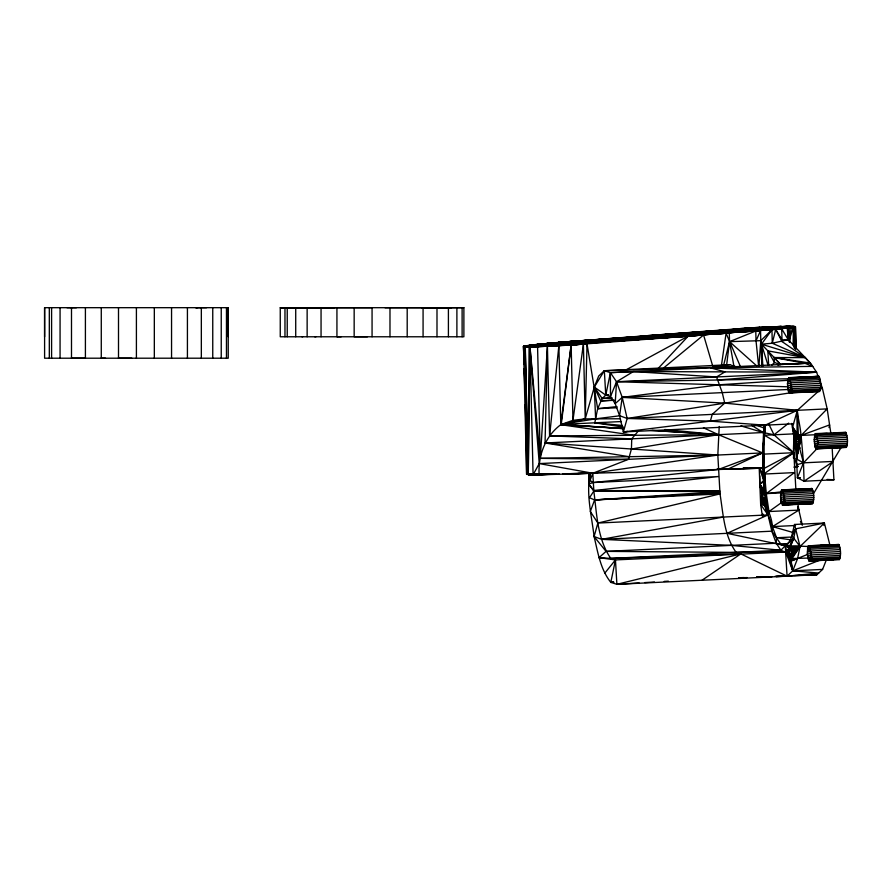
<?xml version="1.0" encoding="UTF-8"?>
<svg xmlns="http://www.w3.org/2000/svg" width="892" height="892" viewBox="0 0 892 892"><rect width="100%" height="100%" fill="white"/><g stroke="black" fill="none" stroke-linecap="round" stroke-linejoin="round"><path stroke-width="1.34" d="M44.6 307.684L44.6 358.205L228.229 358.205L228.229 307.684L44.6 307.684L44.6 336.775M49.316 358.205L49.316 307.684M51.591 358.205L51.591 307.684M60.065 358.205L60.076 307.684M71.494 307.684L71.494 358.205L85.409 358.194L85.409 307.684M101.275 358.194L101.275 307.684M118.502 358.205L118.502 307.684M136.409 358.205L136.409 307.684M154.327 358.205L154.327 307.684M171.554 358.205L171.554 307.684M187.42 358.205L187.42 307.684M201.336 358.205L201.336 307.684M212.753 358.205L212.753 307.684M221.238 358.205L221.238 307.684M226.468 358.205L226.468 307.684M795.932 348.805L795.396 326.65L788.918 326.204L744.865 328.267L558.359 342.428L529.714 345.137L523.504 346.43L526.603 474.343L539.147 474.845C537.943 455.89 545.19 436.21 560.789 424.681L585.208 418.883L594.295 387.095L598.677 376.034L604.33 370.715L610.407 372.655L616.539 381.754L622.237 397.386L627.154 418.459L623.374 431.962L797.325 410.32L793.546 423.812L623.374 431.962L619.583 415.694L615.19 403.641L622.237 397.386L724.705 403.128L797.325 410.32L797.169 433.612C794.928 438.05 795.72 444.238 797.638 448.732C805.052 439.288 797.816 421.347 797.325 410.32L822.268 387.808L819.213 379.457M793.155 345.315L793.334 327.297L795.396 326.65L795.865 348.794M793.59 346.631L793.858 327.208L747.574 329.549L558.359 342.428L771.48 326.728L646.934 335.682M789.42 342.104L791.159 327.632L793.334 327.297L789.465 339.406L789.498 342.16L789.197 327.944L791.159 327.632L546.963 343.353L793.858 327.208L794.594 347.902M793.077 551.724L615.458 559.908L610.764 558.403C597.328 538.913 596.77 513.825 593.838 491.079L588.709 483.999L590.08 480.398L590.248 472.927C585.854 493.633 591.664 515.754 594.094 536.56C597.874 552.315 600.383 569.352 610.808 582.364L616.896 584.316L816.927 574.738L822.591 569.408L826.471 559.607M763.909 425.261L762.604 452.902L763.073 468.155C761.835 480.387 767.789 493.354 764.411 505.117L760.653 504.493L759.192 467.798L764.388 468.278L793.813 452.701L794.304 435.185M563.644 473.998L592.812 473.239L628.537 459.324L631.436 449.01L631.737 438.831L638.661 430.613M829.894 545.068L824.386 523.035L794.538 524.463L795.631 528.867L793.746 538.199L785.272 545.659L787.067 576.165L776.018 576.522L787.067 576.165L792.743 570.835L818.711 573.054L787.067 576.165L740.851 553.899L736.156 552.393C723.992 535.613 723.234 513.68 720.011 493.912L717.826 455.043L719.22 426.476M765.459 425.618C762.582 446.959 765.592 468.49 763.507 489.864C761.333 494.335 762.002 500.457 763.965 504.983M780.511 495.963L781.749 489.864L812.043 488.571C814.017 493.086 814.664 499.219 812.5 503.69L782.652 505.117L781.013 501.705L780.511 495.963L784.581 495.774M787.446 383.761L788.684 377.662L818.967 376.368C820.952 380.884 821.599 387.017 819.436 391.488L789.576 392.915L788.305 391.008L787.446 383.761L790.156 383.638M789.576 392.915C791.75 388.444 791.092 382.311 789.119 377.795L788.684 377.662M822.591 569.408L792.743 570.835L791.137 561.068L792.152 558.503L792.308 552.973L790.669 545.949L785.272 545.659L727.036 533.327L768.034 514.918L768.982 511.54L766.273 493.611L764.567 474.031L762.905 468.144L758.702 467.832M832.158 447.706L833.92 479.796L804.06 481.223L803.502 462.837L799.087 446.301L799.076 438.819L797.604 433.757L797.325 410.32L765.18 425.172L710.344 421.135L627.154 418.459L619.583 415.694L622.237 397.386L719.398 384.775L788.417 380.26M838.77 544.521L808.475 545.815L838.77 544.521C840.743 549.037 841.401 555.17 839.238 559.641L808.944 560.923L807.305 553.91L808.074 546.194L816.325 545.692M809.378 561.068C811.542 556.597 810.895 550.464 808.921 545.949L807.461 548.368L810.181 548.245M814.184 439.711L815.411 433.612L845.705 432.319C847.679 436.835 848.337 442.967 846.162 447.438L816.314 448.866L815.032 446.959L814.184 439.711L816.894 439.578M816.314 448.866C818.477 444.394 817.83 438.262 815.846 433.746L815.411 433.612M793.456 449.178L793.88 438.061M793.456 452.545L794.348 433.835L764.489 435.263L763.195 432.531L751.677 425.373M793.133 553.72L789.063 553.91L780.935 550.252L776.23 543.228L776.553 537.753L764.411 505.117M628.537 459.324L540.273 458.365L547.42 346.352L789.197 327.944L537.185 344.279L793.858 327.208L794.359 347.947M793.434 457.986L793.813 452.701L774.044 434.805L768.581 423.667M758.891 366.378L760.787 340.677L760.553 330.653L666.948 336.875L729.31 333.028L729.522 341.647L726.657 364.906M782.652 505.117C784.815 500.624 784.157 494.525 782.184 489.998L781.749 489.864M623.452 427.101L594.797 422.819L597.662 408.681L587.014 343.877L558.871 345.773L549.595 435.92L631.737 438.831M764.388 468.278L763.095 468.835L759.192 467.798L763.262 474.399L793.813 452.701L764.489 435.263L762.604 452.902L763.953 454.117L793.813 452.701L795.831 488.794M797.638 448.732L796.523 459.057L797.415 477.844L804.06 481.223L833.362 461.409L832.682 458.867M760.318 486.921L759.85 484.178L763.786 480.387L764.567 474.031L794.415 472.604L766.273 493.611L765.403 495.06M821.019 559.697L792.743 570.835C789.676 560.321 785.986 547.755 793.746 538.199L791.784 535.624L794.538 524.463M524.05 364.471L523.504 346.43L537.564 346.732L583.401 344.145L572.965 420.344L561.246 424.425L571.148 345.014L703.576 334.991L712.608 365.709M762.76 447.617L764.489 435.263M721.416 365.564L726.077 333.285L740.561 366.935M639.151 582.944L616.896 584.316L615.458 559.908L599 557.656L606.058 551.379L736.156 552.393L785.64 551.758L789.23 548.379L789.487 547.064L792.23 546.863L789.487 547.064L776.23 543.228L771.825 531.186C774.691 518.33 763.385 506.466 766.273 493.611L763.942 489.998L763.898 481.635L759.85 484.178L762.337 497.959L760.653 504.493L762.459 516.457M798.061 448.866L796.523 459.057L803.502 462.837L833.362 461.409M762.838 460.261L763.953 454.117L763.073 468.155L539.147 474.845M798.474 448.486L796.523 459.057L795.296 445.119L791.717 423.421M799.243 444.651L801.105 435.419L827.174 408.882L822.268 387.808L819.514 388.232M798.819 447.606L796.523 459.057L797.203 448.085L795.296 445.119L796.166 443.658L792.598 427.19L793.546 423.812M823.885 525.5L824.386 523.035L795.631 528.867L792.787 533.104M789.331 541.845L795.631 528.867L800.035 546.506L797.582 558.593L792.743 570.835L785.64 551.758L789.052 550.029L793.133 549.84M765.581 497.022L766.273 493.611L782.462 491.726M616.952 407.755L597.662 408.681L602.189 398.501L605.768 395.123L610.407 372.655L810.449 363.089L816.559 372.187L818.332 377.048M613.573 582.097L610.808 582.364L613.596 582.253L610.808 582.364L615.458 559.908L604.698 573.266M829.025 427.591L829.593 424.904L801.105 435.419L798.797 437.024M765.414 502.553L766.273 493.611L765.135 493.276M799.299 442.767L801.105 435.419L816.024 434.705M717.659 380.014L816.559 372.187L633.376 371.563L616.539 381.754L615.19 403.641L610.474 396.628L610.407 372.655L633.376 371.563L716.544 376.97L724.962 371.875L710.656 367.861L812.657 366.367L805.275 357.636L772.271 343.242L771.948 329.717L760.787 340.677L761.478 344.178L772.271 343.242L775.706 329.371L525.042 345.873L760.553 330.653L756.026 340.822L758.657 366.378M723.512 365.698L729.522 341.647L755.78 331.021L756.026 340.822L729.522 341.647L734.094 367.158M776.23 543.228L606.058 551.379L594.094 536.56L597.863 523.069L590.303 511.462L594.618 499.921L719.811 491.592L593.838 491.079L589.501 497.736L594.618 499.921L720.011 493.912L597.863 523.069L768.034 514.918L771.825 531.186L780.924 544.254L787.759 544.254M710.344 421.135L712.229 414.39L724.705 403.128L722.252 392.591L716.544 376.97M599 557.656L610.764 558.403L780.935 550.252L785.272 545.659L789.654 546.629L789.353 547.721L792.085 547.532M799.243 440.771L801.105 435.419L798.039 434.404L797.325 410.32M588.843 472.749L589.233 473.797L589.545 472.838L589.567 474.477L588.72 472.727L588.709 483.999L593.804 490.589L718.473 476.54L593.102 482.55L590.08 480.398L592.812 473.239L717.826 455.043L545.057 442.978L547.42 346.352L549.595 435.92L718.406 434.672L762.604 452.902L727.66 469.214L717.012 469.069M789.888 546.684C791.07 544.622 811.53 547.844 816.314 545.726M790 546.406L790.669 545.949L790.011 547.643L793.746 538.199L800.035 546.506L792.152 558.503L808.442 558.069M810.85 489.686L811.608 488.426M844.512 433.434L845.705 432.319M781.202 492.897L766.273 493.611L765.592 500.903L768.034 514.918L760.653 504.493L762.504 499.921L765.202 499.609M800.113 477.989L797.415 477.844L803.502 462.837L817.696 447.918M559.474 474.098L533.082 474.789L539.247 463.595L529.982 346.877L703.576 334.991L664.172 367.526M799.076 438.819L801.105 435.419L798.452 435.519M841.401 447.015L813.504 493.633L783.644 495.06M789.899 547.521L790.669 545.949M614.51 400.263L600.74 400.932L594.295 387.095L604.33 370.715L729.723 364.705L735.788 366.645L710.656 367.861L816.559 372.187L616.539 381.754L610.474 396.628L605.768 395.123L594.295 387.095L595.6 418.85L561.246 424.425L623.107 428.573M792.308 556.853L800.035 546.506L824.386 523.035M763.541 504.337L766.295 504.259L760.653 504.493L762.772 501.705L765.459 501.416M792.364 554.969L800.035 546.506L791.104 546.606M657.906 368.708L688.2 336.173L529.067 346.877L528.287 474.611L549.996 474.098M771.669 365.229L774.501 362.565L774.167 357.536L761.478 344.178L771.948 329.717L523.504 346.43L524.028 360.268M818.533 376.223L812.701 376.87M837.934 544.756L820.45 545.447M791.929 548.402L789.23 548.379L785.272 545.659L793.746 538.199L790.457 545.882L785.272 545.659L786.488 550.944L789.052 550.029L793.122 550.096M792.308 552.973L800.035 546.506L791.516 547.721M788.684 423.131L774.044 434.805L763.195 432.531L545.057 442.978L629.05 456.704M781.425 502.664L768.982 511.54L798.842 510.113L802.343 525.176L800.447 521.497M701.993 580.235L740.851 553.899L610.764 558.403M793.367 532.591L772.494 526.603L798.842 510.113L797.872 503.712M792.141 551.011L800.035 546.506L791.862 549.227M625.994 369.901L688.2 336.173L525.288 346.776L528.287 474.611L549.16 474.087M760.653 504.493L765.815 502.943M792.007 550.119L800.035 546.506M807.528 554.434L791.137 561.068L785.64 551.758L789.152 554.891L793.211 554.556M651.974 336.05L641.437 337.254L795.396 326.65L795.664 348.772M538.779 474.087L526.603 474.343L525.187 346.765L703.576 334.991L649.487 338.358L667.082 336.897M791.538 560.689L797.582 558.593L791.884 559.808M565.316 343.453L523.504 346.43L568.862 343.141M653.724 337.957L525.187 346.765L528.287 474.611L547.153 474.087M588.709 483.999L593.102 482.55L718.394 469.482L762.604 452.902L539.247 463.595L592.812 473.239L593.838 491.079L719.721 490.712L593.804 490.589M772.271 343.242L789.465 339.406L787.948 328.089L529.714 345.137L656.501 336.975L665.521 335.749M777.969 365.263L780.578 364.505L804.997 363.345L812.657 366.367M797.013 464.699L803.502 462.837L801.105 435.419M790.122 546.116L785.272 545.659M616.896 584.316L740.851 553.899M536.315 474.109L526.603 474.343L530.116 474.087L527.384 474.165M723.256 517.059L601.654 539.337L594.094 536.56M631.436 449.01L718.406 434.672L703.442 427.77M794.783 392.123L627.154 418.459L827.174 408.882L830.764 432.698M623.374 431.962L627.466 431.36M634 435.296L560.789 424.681L571.148 345.014L572.965 420.344L585.208 418.883L595.6 418.85L620.263 415.717M731.295 468.746L717.948 468.813M656.501 336.975L650.379 337.622L673.248 336.262M797.604 433.757L792.598 427.19L795.998 441.707L800.057 441.239M800.213 443.201L796.166 443.658L800.236 443.469M766.395 497.491L762.337 497.959L766.406 497.769M789.063 553.91L793.122 553.441M799.544 446.937L796.79 446.959L795.296 445.119L799.132 445.164M789.23 555.872L791.94 555.649L789.23 555.872L785.64 551.758L789.509 557.656L792.196 557.366M597.662 408.681L616.996 406.607M572.764 343.431L729.31 333.028L574.604 343.286M732.678 468.701L724.928 468.802M799.477 446.691L796.79 446.959L799.511 446.836M817.719 446.691L815.032 446.959L817.741 446.825M792.542 558.894L789.855 559.161L785.64 551.758M798.898 435.92L796.155 436.166L792.598 427.19L796.768 433.991M765.236 492.172L762.493 492.429L759.85 484.178L759.806 475.871M791.962 548.134L789.23 548.379L791.94 548.245M713.165 366.144L718.684 365.664M722.821 365.307L729.723 364.705M793.88 467.152L797.236 466.851L797.169 464.085M733.213 468.768L727.66 469.214L762.905 468.144L743.337 468.2M733.124 468.768L727.66 469.214L737.283 468.735M799.132 434.738L796.422 434.861L799.154 434.694L796.422 434.861L792.598 427.19L795.932 439.711L800.013 439.522M771.48 326.728L664.919 334.567M766.339 495.774L762.27 495.963L759.85 484.178L762.76 491.113L765.503 490.912M566.966 343.799L525.187 346.765L617.576 340.867M747.574 329.549L739.97 330.33L741.018 330.397M565.372 343.844L525.187 346.765L564.157 343.877M594.295 387.095L602.189 398.501L611.89 397.799M788.918 326.204L558.359 342.428L793.713 326.316L673.638 334.31L781.336 326.349L558.359 342.428L790.122 326.238L674.252 334.333M563.354 343.71L523.504 346.43L563.108 343.799M735.51 328.936L760.029 327.308L744.865 328.267M546.963 343.353L743.839 330.319M749.548 329.427L795.396 326.65M789.197 327.944L529.714 345.137L791.159 327.632M525.042 345.873L787.948 328.089L788.227 339.707L810.449 363.089L774.167 357.536L780.578 364.505L774.167 357.536L805.275 357.636L782.028 341.569L775.706 329.371L570.702 343.019L760.553 330.653M525.288 346.776L614.432 340.889M600.74 400.932L613.139 400.107M754.208 329.248L794.973 326.572L751.399 329.326M653.379 337.332L781.715 328.802L788.227 339.707L781.983 339.841L775.706 329.371M570.791 343.576L729.31 333.028M752.982 329.271L794.973 326.572M735.499 468.701L727.66 469.214L735.967 468.757M751.465 329.817L793.858 327.208L755.011 329.404M644.715 582.599L654.449 582.008M664.172 581.406L668.353 581.149M753.049 329.672L793.858 327.208L754.253 329.527M742.902 468.378L747.05 468.144M594.618 499.921L719.911 492.908M572.686 342.896L578.384 342.796M531.587 346.72L587.014 343.877L585.208 418.883L583.401 344.145M789.119 377.795L818.967 376.368M793.702 377.784L805.922 377.193M789.554 378.442L819.402 377.015M787.926 378.91L790.647 378.788M789.955 379.568L819.815 378.13M787.669 380.226L790.379 380.092M790.312 381.074L820.161 379.635M787.502 381.876L790.212 381.743M790.58 382.858L820.439 381.43M790.758 384.82L820.607 383.393M787.513 385.757L791.583 385.556M605.768 395.123L608.534 394.989L605.768 395.123L604.33 370.715L735.788 366.645M790.814 386.816L820.673 385.377M787.681 387.708L791.75 387.518M790.758 388.7L820.618 387.273M622.237 397.386L792.018 389.313M602.189 398.501L611.834 398.044M790.591 390.35L820.45 388.923M788.305 391.008L791.014 390.886M790.334 391.655L820.183 390.228M788.706 392.123L791.427 392.001M789.989 392.536L819.837 391.109M789.141 392.781L804.071 392.056M808.141 391.867L819.436 391.488M621.122 421.559L561.246 424.425L623.285 428.472M815.009 433.991L827.218 433.4M834.009 433.077L844.858 432.553M816.28 434.393L846.14 432.966M798.875 436.043L796.155 436.166L798.853 436.188M816.693 435.508L846.541 434.081M817.117 436.043L814.396 436.177L817.094 436.188M796.601 434.426L792.598 427.19L795.987 437.827L800.057 437.637M817.039 437.013L846.898 435.586M814.229 437.827L816.949 437.693M817.317 438.808L847.166 437.381M795.998 441.707L800.068 441.507M817.485 440.771L847.344 439.343M814.24 441.707L818.31 441.507M817.54 442.755L847.4 441.328M814.407 443.658L818.477 443.469M796.433 445.454L799.154 445.32M817.496 444.651L847.344 443.212M814.686 445.454L817.395 445.32M817.328 446.301L847.177 444.874M799.912 447.951L797.203 448.085L799.946 448.007M817.061 447.606L846.921 446.178M815.444 448.074L818.154 447.94M816.715 448.486L846.575 447.059M815.879 448.721L826.728 448.208M829.448 448.074L844.378 447.36M742.791 468.467L762.905 468.144M797.415 477.844L800.124 477.711M782.184 489.998L812.043 488.571M762.76 491.113L765.47 490.99M781.347 490.243L794.917 489.597M801.696 489.262L811.196 488.816M782.618 490.645L812.478 489.217M781.002 491.113L783.711 490.99M765.202 492.295L762.493 492.429L765.191 492.451M783.031 491.76L812.88 490.332M780.734 492.429L783.444 492.295M763.942 489.998L759.85 484.178L762.326 494.079L766.395 493.889M783.377 493.276L813.236 491.838M780.567 494.079L783.288 493.945M783.823 497.022L813.671 495.595M780.578 497.959L784.648 497.758M762.504 499.921L765.213 499.788M813.738 497.58L783.878 499.018L783.823 500.903L813.682 499.475M780.745 499.91L784.815 499.721M762.772 501.705L765.492 501.572M781.013 501.705L785.083 501.516M783.667 502.553L813.515 501.126M781.37 503.211L784.079 503.088M783.399 503.857L813.248 502.43M783.053 504.738L812.902 503.311M782.206 504.983L793.066 504.459M797.136 504.259L812.5 503.69M772.494 526.603L795.564 525.5M771.825 531.186L601.654 539.337L731.451 545.38L780.935 550.252M791.483 537.04L776.553 537.753L790.245 539.783M780.924 544.254L787.703 543.93M821.744 545.458L833.864 544.956M809.356 546.595L839.205 545.168M807.728 547.064L810.449 546.93M809.758 547.71L839.617 546.283M810.114 549.216L839.963 547.788M807.305 550.029L810.014 549.896M810.382 551.011L840.231 549.583M807.249 551.914L811.319 551.724M810.549 552.973L840.409 551.546M807.305 553.91L811.374 553.709M810.616 554.958L840.465 553.531M807.483 555.861L811.553 555.671M789.509 557.656L792.219 557.522M810.56 556.853L840.409 555.415M807.751 557.656L811.82 557.467M792.575 559.039L789.855 559.161L792.609 559.139M810.393 558.503L840.253 557.076M808.096 559.161L810.817 559.028M810.126 559.808L839.985 558.381M809.78 560.689L839.64 559.262M808.944 560.923L815.723 560.6M818.443 560.477L833.373 559.763M610.808 582.364L613.584 582.231M563.164 473.875L584.817 473.206M780.578 364.27L804.997 363.345L774.167 357.536M757.04 576.946L764.009 576.689M775.148 576.277L789.074 575.764M794.638 575.563L816.927 574.738L814.485 573.957M755.011 467.954L757.475 467.865M738.877 577.86L747.139 577.57M756.773 577.236L771.926 576.7M756.026 340.822L760.787 340.677L761.879 365.698M536.059 474.087L526.603 474.343L534.687 474.087M544.354 474.109L528.287 474.611L529.982 346.877L587.014 343.877L537.564 346.732L540.273 458.365L717.826 455.043M540.273 458.365L529.982 346.877L533.082 474.789L553.832 474.12M563.521 473.808L592.812 473.239L586.144 473.206M795.697 466.527L798.362 466.438L796.311 466.204M738.732 577.737L744.251 577.559M756.684 577.157L771.87 576.656M526.603 474.343L534.743 474.098M533.082 474.789L556.251 474.098M794.627 466.605L797.403 466.538M563.577 473.775L566.286 473.719L563.086 473.73M788.305 378.788L616.539 381.754L787.513 386.782M577.949 473.474L592.812 473.239L581.64 473.34M337.432 336.775L341.168 336.775M196.43 307.74L206.565 307.684M432.085 307.74L441.451 307.684M66.978 307.684L76.4 307.74M302.678 307.684L334.132 307.74M421.515 307.74L463.885 307.695L463.885 336.775L280.255 336.775L280.255 307.684L327.721 307.684M302.678 336.775L301.92 336.775M595.6 418.85L620.319 418.772M305.488 307.684L280.255 307.718L463.885 307.695M385.043 307.74L451.575 307.707M354.904 336.775L367.448 336.775M119.249 358.205L131.793 358.205M195.46 307.684L197.188 307.684M101.822 358.205L105.512 358.205M314.72 336.775L315.935 336.775M309.312 307.684L322.614 307.74L292.554 307.718L372.064 307.74L372.064 336.775M795.987 437.827L800.057 437.894M762.326 494.079L766.395 494.146M827.152 479.439L833.92 479.796M650.658 430.379L718.406 434.672L664.841 429.531M623.006 428.628L560.789 424.681L558.871 345.773M652.23 430.357L718.406 434.672M594.797 422.819L622.27 425.451M768.681 365.274L767.834 350.857L805.275 357.636L761.478 344.178L762.292 366.211M740.895 425.897L763.195 432.531M780.578 364.505L774.501 362.565L767.834 350.857M839.238 559.641L838.357 558.849M756.137 425.071L763.652 427.904L764.767 432.52L764.466 425.038M729.522 341.647L756.773 365.932M763.307 490.054L759.85 484.178L763.106 490.243M797.749 507.916L798.842 510.113L797.704 506.567M797.816 507.548L798.842 510.113M759.192 467.798L763.786 480.387M764.812 504.738L768.034 514.918L765.158 503.857M793.334 454.418L797.236 466.851M768.023 365.263L761.478 344.178L762.861 366.266M790.702 560.934L792.743 570.835M589.155 475.414L588.72 472.727L590.08 480.398M762.794 513.848L763.061 516.501M787.268 328.167L788.227 339.707M763.898 481.635L764.7 490.767L764.567 474.031L764.79 491.771M524.34 368.574L524.964 385.188M525.745 405.96L525.845 408.726M524.173 368.641L524.942 393.64M525.277 404.745L525.823 422.797M526.414 442.231L526.704 451.954M796.902 453.024L797.002 457.172M781.715 328.802L782.028 341.569M795.207 341.781L795.318 348.694M462.112 307.684L462.112 336.775M456.894 307.684L456.894 336.775M448.408 307.684L448.408 336.775M436.991 307.684L436.991 336.775M423.076 307.684L423.076 336.775M407.198 307.684L407.198 336.775M389.982 307.684L389.982 336.775M354.157 307.684L354.157 336.775M336.931 307.684L336.931 336.775M321.053 307.684L321.053 336.775M307.138 307.684L307.138 336.775M295.72 307.684L295.72 336.775M287.235 307.684L287.235 336.775M284.972 307.684L284.972 336.775M228.229 307.695L228.229 336.775M798.273 448.676L796.523 459.057L798.373 448.587M793.334 327.297L537.185 344.279L793.334 327.297M765.838 503.077L763.128 503.211L765.882 503.188M792.977 560.154L790.267 560.288L793.021 560.209"/></g></svg>
